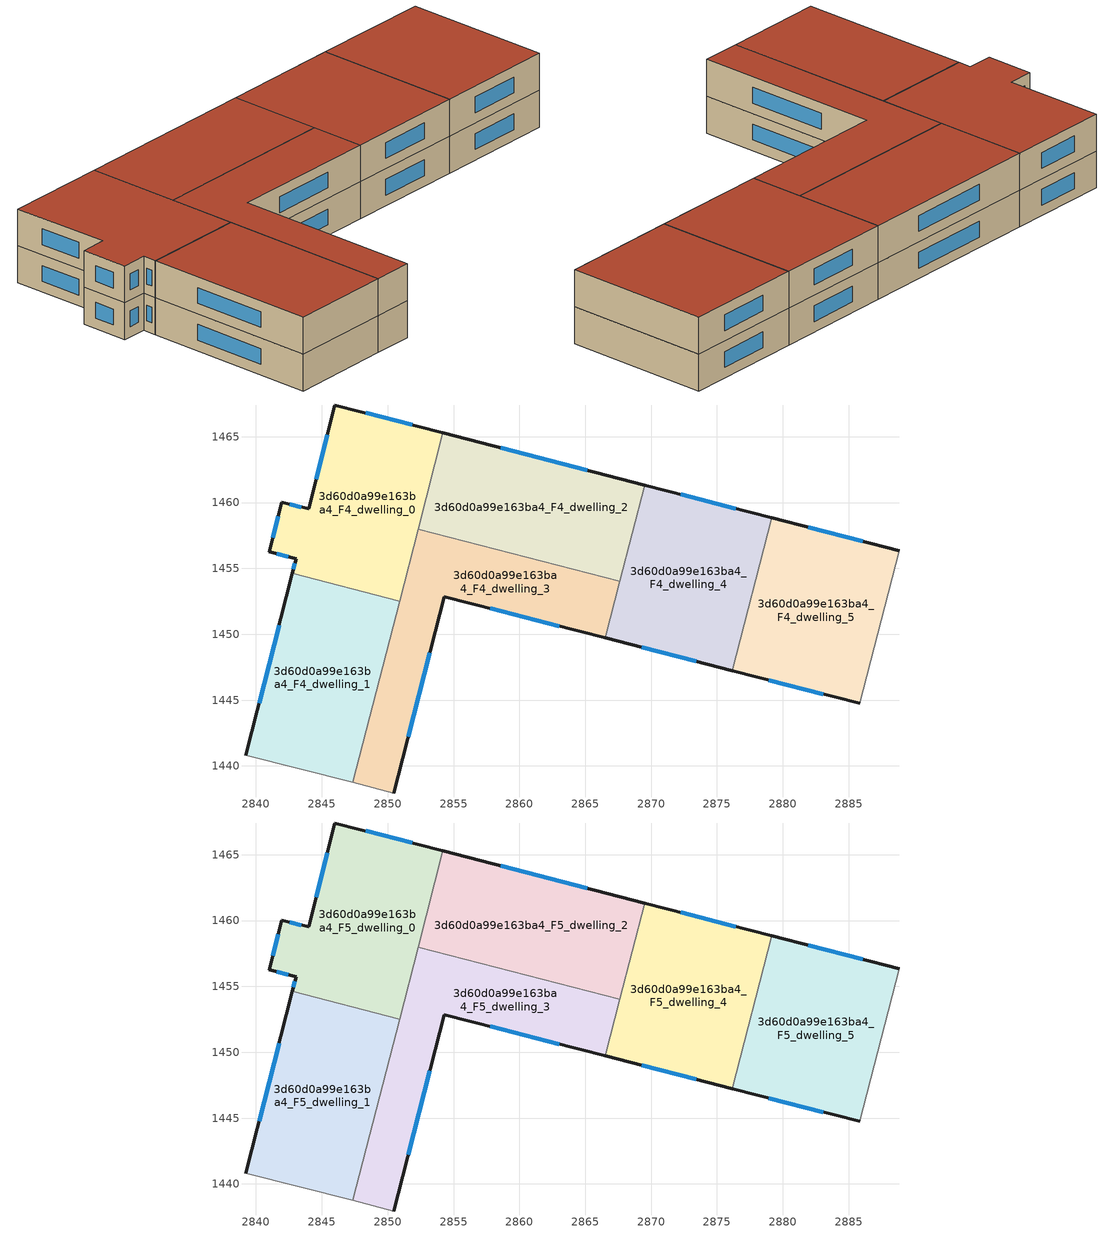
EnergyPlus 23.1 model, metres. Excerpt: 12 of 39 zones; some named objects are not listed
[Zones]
3d60d0a99e163ba4_F4_dwelling_0
 floor to 3d60d0a99e163ba4_F3_dwelling_0 (EU_floor_Construction): 2854.2,1465.28 2850.91,1452.53 2842.76,1454.63 2843.04,1455.72 2840.99,1456.25 2841.97,1460.03 2844,1459.51 2845.96,1467.41 z12
 wall outside (EU_wall_Construction): 2854.2,1465.28 2845.96,1467.41 2844,1459.51 2841.97,1460.03 2840.99,1456.25 2843.04,1455.72 2842.76,1454.63 z12:15
 wall to 3d60d0a99e163ba4_F4_dwelling_1 (EU_wall_Construction): 2842.76,1454.63 2850.91,1452.53 z12:15
 wall to 3d60d0a99e163ba4_F4_dwelling_2 (EU_wall_Construction): 2852.31,1457.96 2854.2,1465.28 z12:15
 wall to 3d60d0a99e163ba4_F4_dwelling_3 (EU_wall_Construction): 2850.91,1452.53 2852.31,1457.96 z12:15
 window (EU_Window_Construction): 2843.42,1459.66 2842.55,1459.88 / 2845.4,1465.15 2844.56,1461.77 / 2851.85,1465.89 2848.32,1466.8 / 2842.96,1455.41 2842.84,1454.94 / 2841.58,1456.1 2842.46,1455.87 / 2841.69,1458.95 2841.27,1457.33 z12.86:14.14
3d60d0a99e163ba4_F4_dwelling_1
 floor to 3d60d0a99e163ba4_F3_dwelling_1 (EU_floor_Construction): 2850.91,1452.53 2847.35,1438.75 2839.22,1440.83 2842.76,1454.63 z12
 wall outside (EU_wall_Construction): 2842.76,1454.63 2839.22,1440.83 z12:15
 wall adiabatic (EU_wall_Construction): 2839.22,1440.83 2847.35,1438.75 z12:15
 wall to 3d60d0a99e163ba4_F4_dwelling_3 (EU_wall_Construction): 2847.35,1438.75 2850.91,1452.53 z12:15
 window (EU_Window_Construction): 2841.75,1450.69 2840.24,1444.77 z12.86:14.14
3d60d0a99e163ba4_F4_dwelling_2
 floor to 3d60d0a99e163ba4_F3_dwelling_2 (EU_floor_Construction): 2869.51,1461.33 2867.62,1454.01 2852.31,1457.96 2854.2,1465.28 z12
 wall outside (EU_wall_Construction): 2869.51,1461.33 2854.2,1465.28 z12:15
 wall to 3d60d0a99e163ba4_F4_dwelling_3 (EU_wall_Construction): 2852.31,1457.96 2867.62,1454.01 z12:15
 wall to 3d60d0a99e163ba4_F4_dwelling_4 (EU_wall_Construction): 2867.62,1454.01 2869.51,1461.33 z12:15
 window (EU_Window_Construction): 2865.14,1462.46 2858.58,1464.15 z12.86:14.14
3d60d0a99e163ba4_F4_dwelling_3
 floor to 3d60d0a99e163ba4_F3_dwelling_3 (EU_floor_Construction): 2867.62,1454.01 2866.52,1449.72 2854.3,1452.86 2850.48,1437.95 2847.35,1438.75 2852.31,1457.96 z12
 wall outside (EU_wall_Construction): 2850.48,1437.95 2854.3,1452.86 2866.52,1449.72 z12:15
 wall adiabatic (EU_wall_Construction): 2847.35,1438.75 2850.48,1437.95 z12:15
 wall to 3d60d0a99e163ba4_F4_dwelling_4 (EU_wall_Construction): 2866.51,1449.72 2867.62,1454.01 z12:15
 window (EU_Window_Construction): 2851.57,1442.21 2853.21,1448.6 / 2857.79,1451.96 2863.03,1450.62 z12.86:14.14
3d60d0a99e163ba4_F4_dwelling_4
 floor to 3d60d0a99e163ba4_F3_dwelling_4 (EU_floor_Construction): 2879.17,1458.83 2876.18,1447.24 2866.52,1449.72 2869.51,1461.33 z12
 wall outside (EU_wall_Construction): 2879.17,1458.83 2869.51,1461.33 / 2866.52,1449.72 2876.18,1447.24 z12:15
 wall to 3d60d0a99e163ba4_F4_dwelling_5 (EU_wall_Construction): 2876.18,1447.24 2879.17,1458.83 z12:15
 window (EU_Window_Construction): 2876.41,1459.55 2872.27,1460.62 / 2869.28,1449.01 2873.42,1447.95 z12.86:14.14
3d60d0a99e163ba4_F4_dwelling_5
 floor to 3d60d0a99e163ba4_F3_dwelling_5 (EU_floor_Construction): 2888.84,1456.34 2885.85,1444.75 2876.18,1447.24 2879.17,1458.83 z12
 wall outside (EU_wall_Construction): 2888.84,1456.34 2879.17,1458.83 / 2876.18,1447.24 2885.85,1444.75 z12:15
 wall adiabatic (EU_wall_Construction): 2885.85,1444.75 2888.84,1456.34 z12:15
 window (EU_Window_Construction): 2886.08,1457.05 2881.94,1458.12 / 2878.94,1446.52 2883.09,1445.46 z12.86:14.14
3d60d0a99e163ba4_F5_dwelling_0
 floor to 3d60d0a99e163ba4_F4_dwelling_0 (EU_floor_Construction): 2854.2,1465.28 2850.91,1452.53 2842.76,1454.63 2843.04,1455.72 2840.99,1456.25 2841.97,1460.03 2844,1459.51 2845.96,1467.41 z15
 wall outside (EU_wall_Construction): 2854.2,1465.28 2845.96,1467.41 2844,1459.51 2841.97,1460.03 2840.99,1456.25 2843.04,1455.72 2842.76,1454.63 z15:18
 wall to 3d60d0a99e163ba4_F5_dwelling_1 (EU_wall_Construction): 2842.76,1454.63 2850.91,1452.53 z15:18
 wall to 3d60d0a99e163ba4_F5_dwelling_2 (EU_wall_Construction): 2852.31,1457.96 2854.2,1465.28 z15:18
 wall to 3d60d0a99e163ba4_F5_dwelling_3 (EU_wall_Construction): 2850.91,1452.53 2852.31,1457.96 z15:18
 window (EU_Window_Construction): 2843.42,1459.66 2842.55,1459.88 / 2845.4,1465.15 2844.56,1461.77 / 2851.85,1465.89 2848.32,1466.8 / 2842.96,1455.41 2842.84,1454.94 / 2841.58,1456.1 2842.46,1455.87 / 2841.69,1458.95 2841.27,1457.33 z15.86:17.14
 roof outside (EU_roof_Construction): 2850.91,1452.53 2854.2,1465.28 2845.96,1467.41 2844,1459.51 2841.97,1460.03 2840.99,1456.25 2843.04,1455.72 2842.76,1454.63 z18
3d60d0a99e163ba4_F5_dwelling_1
 floor to 3d60d0a99e163ba4_F4_dwelling_1 (EU_floor_Construction): 2850.91,1452.53 2847.35,1438.75 2839.22,1440.83 2842.76,1454.63 z15
 wall outside (EU_wall_Construction): 2842.76,1454.63 2839.22,1440.83 z15:18
 wall adiabatic (EU_wall_Construction): 2839.22,1440.83 2847.35,1438.75 z15:18
 wall to 3d60d0a99e163ba4_F5_dwelling_3 (EU_wall_Construction): 2847.35,1438.75 2850.91,1452.53 z15:18
 window (EU_Window_Construction): 2841.75,1450.69 2840.24,1444.77 z15.86:17.14
 roof outside (EU_roof_Construction): 2847.35,1438.75 2850.91,1452.53 2842.76,1454.63 2839.22,1440.83 z18
3d60d0a99e163ba4_F5_dwelling_2
 floor to 3d60d0a99e163ba4_F4_dwelling_2 (EU_floor_Construction): 2869.51,1461.33 2867.62,1454.01 2852.31,1457.96 2854.2,1465.28 z15
 wall outside (EU_wall_Construction): 2869.51,1461.33 2854.2,1465.28 z15:18
 wall to 3d60d0a99e163ba4_F5_dwelling_3 (EU_wall_Construction): 2852.31,1457.96 2867.62,1454.01 z15:18
 wall to 3d60d0a99e163ba4_F5_dwelling_4 (EU_wall_Construction): 2867.62,1454.01 2869.51,1461.33 z15:18
 window (EU_Window_Construction): 2865.14,1462.46 2858.58,1464.15 z15.86:17.14
 roof outside (EU_roof_Construction): 2867.62,1454.01 2869.51,1461.33 2854.2,1465.28 2852.31,1457.96 z18
3d60d0a99e163ba4_F5_dwelling_3
 floor to 3d60d0a99e163ba4_F4_dwelling_3 (EU_floor_Construction): 2867.62,1454.01 2866.52,1449.72 2854.3,1452.86 2850.48,1437.95 2847.35,1438.75 2852.31,1457.96 z15
 wall outside (EU_wall_Construction): 2850.48,1437.95 2854.3,1452.86 2866.52,1449.72 z15:18
 wall adiabatic (EU_wall_Construction): 2847.35,1438.75 2850.48,1437.95 z15:18
 wall to 3d60d0a99e163ba4_F5_dwelling_4 (EU_wall_Construction): 2866.51,1449.72 2867.62,1454.01 z15:18
 window (EU_Window_Construction): 2851.57,1442.21 2853.21,1448.6 / 2857.79,1451.96 2863.03,1450.62 z15.86:17.14
 roof outside (EU_roof_Construction): 2866.52,1449.72 2867.62,1454.01 2852.31,1457.96 2847.35,1438.75 2850.48,1437.95 2854.3,1452.86 z18
3d60d0a99e163ba4_F5_dwelling_4
 floor to 3d60d0a99e163ba4_F4_dwelling_4 (EU_floor_Construction): 2879.17,1458.83 2876.18,1447.24 2866.52,1449.72 2869.51,1461.33 z15
 wall outside (EU_wall_Construction): 2879.17,1458.83 2869.51,1461.33 / 2866.52,1449.72 2876.18,1447.24 z15:18
 wall to 3d60d0a99e163ba4_F5_dwelling_5 (EU_wall_Construction): 2876.18,1447.24 2879.17,1458.83 z15:18
 window (EU_Window_Construction): 2876.41,1459.55 2872.27,1460.62 / 2869.28,1449.01 2873.42,1447.95 z15.86:17.14
 roof outside (EU_roof_Construction): 2876.18,1447.24 2879.17,1458.83 2869.51,1461.33 2866.52,1449.72 z18
3d60d0a99e163ba4_F5_dwelling_5
 floor to 3d60d0a99e163ba4_F4_dwelling_5 (EU_floor_Construction): 2888.84,1456.34 2885.85,1444.75 2876.18,1447.24 2879.17,1458.83 z15
 wall outside (EU_wall_Construction): 2888.84,1456.34 2879.17,1458.83 / 2876.18,1447.24 2885.85,1444.75 z15:18
 wall adiabatic (EU_wall_Construction): 2885.85,1444.75 2888.84,1456.34 z15:18
 window (EU_Window_Construction): 2886.08,1457.05 2881.94,1458.12 / 2878.94,1446.52 2883.09,1445.46 z15.86:17.14
 roof outside (EU_roof_Construction): 2885.85,1444.75 2888.84,1456.34 2879.17,1458.83 2876.18,1447.24 z18
[Building]
EU S2 Campaign: North Axis=0; Terrain=City; Solar Distribution=FullExterior
[Site:Location]
Helsinki-Vantaa.AP: Latitude=60.317; Longitude=24.963; Time Zone=2; Elevation=54.6
[SizingPeriod:WeatherFileDays]
AnnualSizingPeriod: Begin Month=1; Begin Day of Month=1; End Month=12; End Day of Month=31; Day of Week for Start Day=Monday; Use Weather File Daylight Saving Period=No; Use Weather File Rain and Snow Indicators=No
[MATERIAL]
EU_InternalMass_Material: Roughness=MediumRough; Thickness=0.1; Conductivity=1; Density=1800; Specific Heat=900; Thermal Absorptance=0.9; Solar Absorptance=0.7; Visible Absorptance=0.7
[MATERIAL:NOMASS] Roughness=MediumRough; Thermal Absorptance=0.9; Solar Absorptance=0.7; Visible Absorptance=0.7
Name | Thermal Resistance
EU_wall_NoMass | 5.91765
EU_roof_NoMass | 11.1778
EU_floor_NoMass | 6.2875
[WINDOWMATERIAL:SIMPLEGLAZINGSYSTEM]
EU_Window_SimpleGlazing: UFactor=0.994035; Solar Heat Gain Coefficient=0.7; Visible Transmittance=0.7
[CONSTRUCTION]
EU_wall_Construction: EU_wall_NoMass
EU_roof_Construction: EU_roof_NoMass
EU_floor_Construction: EU_floor_NoMass
EU_Window_Construction: EU_Window_SimpleGlazing
EU_InternalMass_Construction: EU_InternalMass_Material
[ZONE] Type=1; Multiplier=1; Ceiling Height=autocalculate; Floor Area=autocalculate; Part of Total Floor Area=Yes
Name | Volume
3d60d0a99e163ba4_F4_dwelling_0; 3d60d0a99e163ba4_F5_dwelling_0 | 358.805
3d60d0a99e163ba4_F4_dwelling_1; 3d60d0a99e163ba4_F5_dwelling_1 | 358.795
3d60d0a99e163ba4_F4_dwelling_2; 3d60d0a99e163ba4_F5_dwelling_2; 3d60d0a99e163ba4_F4_dwelling_4; 3d60d0a99e163ba4_F5_dwelling_4 | 358.801
3d60d0a99e163ba4_F4_dwelling_3; 3d60d0a99e163ba4_F5_dwelling_3 | 358.772
3d60d0a99e163ba4_F4_dwelling_5; 3d60d0a99e163ba4_F5_dwelling_5 | 358.791
[INTERNALMASS] Construction=EU_InternalMass_Construction
Name | Zone or ZoneList | Surface Area
3d60d0a99e163ba4_F4_dwelling_0_EU_InternalMass | 3d60d0a99e163ba4_F4_dwelling_0 | 119.6
3d60d0a99e163ba4_F4_dwelling_1_EU_InternalMass | 3d60d0a99e163ba4_F4_dwelling_1 | 119.598
3d60d0a99e163ba4_F4_dwelling_2_EU_InternalMass | 3d60d0a99e163ba4_F4_dwelling_2 | 119.595
3d60d0a99e163ba4_F4_dwelling_3_EU_InternalMass | 3d60d0a99e163ba4_F4_dwelling_3 | 119.593
3d60d0a99e163ba4_F4_dwelling_4_EU_InternalMass | 3d60d0a99e163ba4_F4_dwelling_4 | 119.6
3d60d0a99e163ba4_F4_dwelling_5_EU_InternalMass | 3d60d0a99e163ba4_F4_dwelling_5 | 119.597
3d60d0a99e163ba4_F5_dwelling_0_EU_InternalMass | 3d60d0a99e163ba4_F5_dwelling_0 | 119.6
3d60d0a99e163ba4_F5_dwelling_1_EU_InternalMass | 3d60d0a99e163ba4_F5_dwelling_1 | 119.598
3d60d0a99e163ba4_F5_dwelling_2_EU_InternalMass | 3d60d0a99e163ba4_F5_dwelling_2 | 119.595
3d60d0a99e163ba4_F5_dwelling_3_EU_InternalMass | 3d60d0a99e163ba4_F5_dwelling_3 | 119.593
3d60d0a99e163ba4_F5_dwelling_4_EU_InternalMass | 3d60d0a99e163ba4_F5_dwelling_4 | 119.6
3d60d0a99e163ba4_F5_dwelling_5_EU_InternalMass | 3d60d0a99e163ba4_F5_dwelling_5 | 119.597
[OTHEREQUIPMENT] Fuel Type=Electricity; Design Level Calculation Method=Watts/Area; Power per Zone Floor Area=1; Fraction Latent=0; Fraction Radiant=0; Fraction Lost=0; Carbon Dioxide Generation Rate=0; EndUse Subcategory=EU_Step8_InternalGains
Name | Zone or ZoneList or Space or SpaceList | Schedule
EU_Step8_InternalGain_3d60d0a99e163ba4_F4_dwelling_0_f000 | 3d60d0a99e163ba4_F4_dwelling_0 | EU_Step8_GainSchedule_3d60d0a99e163ba4_F4_dwelling_0_f000
EU_Step8_InternalGain_3d60d0a99e163ba4_F4_dwelling_1_f000 | 3d60d0a99e163ba4_F4_dwelling_1 | EU_Step8_GainSchedule_3d60d0a99e163ba4_F4_dwelling_1_f000
EU_Step8_InternalGain_3d60d0a99e163ba4_F4_dwelling_2_f000 | 3d60d0a99e163ba4_F4_dwelling_2 | EU_Step8_GainSchedule_3d60d0a99e163ba4_F4_dwelling_2_f000
EU_Step8_InternalGain_3d60d0a99e163ba4_F4_dwelling_3_f000 | 3d60d0a99e163ba4_F4_dwelling_3 | EU_Step8_GainSchedule_3d60d0a99e163ba4_F4_dwelling_3_f000
EU_Step8_InternalGain_3d60d0a99e163ba4_F4_dwelling_4_f000 | 3d60d0a99e163ba4_F4_dwelling_4 | EU_Step8_GainSchedule_3d60d0a99e163ba4_F4_dwelling_4_f000
EU_Step8_InternalGain_3d60d0a99e163ba4_F4_dwelling_5_f000 | 3d60d0a99e163ba4_F4_dwelling_5 | EU_Step8_GainSchedule_3d60d0a99e163ba4_F4_dwelling_5_f000
EU_Step8_InternalGain_3d60d0a99e163ba4_F5_dwelling_0_f000 | 3d60d0a99e163ba4_F5_dwelling_0 | EU_Step8_GainSchedule_3d60d0a99e163ba4_F5_dwelling_0_f000
EU_Step8_InternalGain_3d60d0a99e163ba4_F5_dwelling_1_f000 | 3d60d0a99e163ba4_F5_dwelling_1 | EU_Step8_GainSchedule_3d60d0a99e163ba4_F5_dwelling_1_f000
EU_Step8_InternalGain_3d60d0a99e163ba4_F5_dwelling_2_f000 | 3d60d0a99e163ba4_F5_dwelling_2 | EU_Step8_GainSchedule_3d60d0a99e163ba4_F5_dwelling_2_f000
EU_Step8_InternalGain_3d60d0a99e163ba4_F5_dwelling_3_f000 | 3d60d0a99e163ba4_F5_dwelling_3 | EU_Step8_GainSchedule_3d60d0a99e163ba4_F5_dwelling_3_f000
EU_Step8_InternalGain_3d60d0a99e163ba4_F5_dwelling_4_f000 | 3d60d0a99e163ba4_F5_dwelling_4 | EU_Step8_GainSchedule_3d60d0a99e163ba4_F5_dwelling_4_f000
EU_Step8_InternalGain_3d60d0a99e163ba4_F5_dwelling_5_f000 | 3d60d0a99e163ba4_F5_dwelling_5 | EU_Step8_GainSchedule_3d60d0a99e163ba4_F5_dwelling_5_f000
[ZONEVENTILATION:DESIGNFLOWRATE] Schedule=EU_AlwaysOn; Design Flow Rate Calculation Method=AirChanges/Hour; Air Changes per Hour=0.596421; Ventilation Type=Natural; Fan Pressure Rise=0; Fan Total Efficiency=1; Constant Term Coefficient=1; Temperature Term Coefficient=0; Velocity Term Coefficient=0; Velocity Squared Term Coefficient=0; Minimum Indoor Temperature=-100; Maximum Indoor Temperature=100; Delta Temperature=-100; Minimum Outdoor Temperature=-100; Maximum Outdoor Temperature=100; Maximum Wind Speed=40
Name | Zone or ZoneList or Space or SpaceList
EU_ConstantAir_3d60d0a99e163ba4_F4_dwelling_0 | 3d60d0a99e163ba4_F4_dwelling_0
EU_ConstantAir_3d60d0a99e163ba4_F4_dwelling_1 | 3d60d0a99e163ba4_F4_dwelling_1
EU_ConstantAir_3d60d0a99e163ba4_F4_dwelling_2 | 3d60d0a99e163ba4_F4_dwelling_2
EU_ConstantAir_3d60d0a99e163ba4_F4_dwelling_3 | 3d60d0a99e163ba4_F4_dwelling_3
EU_ConstantAir_3d60d0a99e163ba4_F4_dwelling_4 | 3d60d0a99e163ba4_F4_dwelling_4
EU_ConstantAir_3d60d0a99e163ba4_F4_dwelling_5 | 3d60d0a99e163ba4_F4_dwelling_5
EU_ConstantAir_3d60d0a99e163ba4_F5_dwelling_0 | 3d60d0a99e163ba4_F5_dwelling_0
EU_ConstantAir_3d60d0a99e163ba4_F5_dwelling_1 | 3d60d0a99e163ba4_F5_dwelling_1
EU_ConstantAir_3d60d0a99e163ba4_F5_dwelling_2 | 3d60d0a99e163ba4_F5_dwelling_2
EU_ConstantAir_3d60d0a99e163ba4_F5_dwelling_3 | 3d60d0a99e163ba4_F5_dwelling_3
EU_ConstantAir_3d60d0a99e163ba4_F5_dwelling_4 | 3d60d0a99e163ba4_F5_dwelling_4
EU_ConstantAir_3d60d0a99e163ba4_F5_dwelling_5 | 3d60d0a99e163ba4_F5_dwelling_5
[HVACTEMPLATE:ZONE:IDEALLOADSAIRSYSTEM] System Availability Schedule=EU_AlwaysOn; Maximum Heating Supply Air Temperature=50; Minimum Cooling Supply Air Temperature=13; Maximum Heating Supply Air Humidity Ratio=0.0156; Minimum Cooling Supply Air Humidity Ratio=0.0077; Heating Limit=NoLimit; Cooling Limit=NoLimit; Heating Availability Schedule=EU_AlwaysOn; Cooling Availability Schedule=EU_CoolingOff; Dehumidification Control Type=ConstantSensibleHeatRatio; Cooling Sensible Heat Ratio=0.7; Dehumidification Setpoint=60; Humidification Control Type=None; Humidification Setpoint=30; Outdoor Air Method=None; Outdoor Air Flow Rate per Person=0.00944; Outdoor Air Flow Rate per Zone Floor Area=0; Outdoor Air Flow Rate per Zone=0; Demand Controlled Ventilation Type=None; Outdoor Air Economizer Type=NoEconomizer; Heat Recovery Type=None; Sensible Heat Recovery Effectiveness=0.7; Latent Heat Recovery Effectiveness=0.65
Name | Template Thermostat
3d60d0a99e163ba4_F4_dwelling_0 | EU_HeatOnly_3d60d0a99e163ba4_F4_dwelling_0
3d60d0a99e163ba4_F4_dwelling_1 | EU_HeatOnly_3d60d0a99e163ba4_F4_dwelling_1
3d60d0a99e163ba4_F4_dwelling_2 | EU_HeatOnly_3d60d0a99e163ba4_F4_dwelling_2
3d60d0a99e163ba4_F4_dwelling_3 | EU_HeatOnly_3d60d0a99e163ba4_F4_dwelling_3
3d60d0a99e163ba4_F4_dwelling_4 | EU_HeatOnly_3d60d0a99e163ba4_F4_dwelling_4
3d60d0a99e163ba4_F4_dwelling_5 | EU_HeatOnly_3d60d0a99e163ba4_F4_dwelling_5
3d60d0a99e163ba4_F5_dwelling_0 | EU_HeatOnly_3d60d0a99e163ba4_F5_dwelling_0
3d60d0a99e163ba4_F5_dwelling_1 | EU_HeatOnly_3d60d0a99e163ba4_F5_dwelling_1
3d60d0a99e163ba4_F5_dwelling_2 | EU_HeatOnly_3d60d0a99e163ba4_F5_dwelling_2
3d60d0a99e163ba4_F5_dwelling_3 | EU_HeatOnly_3d60d0a99e163ba4_F5_dwelling_3
3d60d0a99e163ba4_F5_dwelling_4 | EU_HeatOnly_3d60d0a99e163ba4_F5_dwelling_4
3d60d0a99e163ba4_F5_dwelling_5 | EU_HeatOnly_3d60d0a99e163ba4_F5_dwelling_5
[SIZING:ZONE] Zone Cooling Design Supply Air Temperature Input Method=SupplyAirTemperature; Zone Cooling Design Supply Air Temperature=13; Zone Heating Design Supply Air Temperature Input Method=SupplyAirTemperature; Zone Heating Design Supply Air Temperature=50; Zone Cooling Design Supply Air Humidity Ratio=0.008; Zone Heating Design Supply Air Humidity Ratio=0.008; Cooling Design Air Flow Method=DesignDay; Cooling Design Air Flow Rate=0; Cooling Minimum Air Flow per Zone Floor Area=0.000762; Cooling Minimum Air Flow=0; Cooling Minimum Air Flow Fraction=0.2; Heating Design Air Flow Method=DesignDay; Heating Design Air Flow Rate=0; Heating Maximum Air Flow per Zone Floor Area=0.002032; Heating Maximum Air Flow=0.141576; Heating Maximum Air Flow Fraction=0.3; Account for Dedicated Outdoor Air System=No; Dedicated Outdoor Air System Control Strategy=NeutralSupplyAir; Dedicated Outdoor Air Low Setpoint Temperature for Design=autosize; Dedicated Outdoor Air High Setpoint Temperature for Design=autosize; Zone Load Sizing Method=Sensible Load Only No Latent Load; Zone Latent Cooling Design Supply Air Humidity Ratio Input Method=HumidityRatioDifference; Zone Cooling Design Supply Air Humidity Ratio Difference=0.005; Zone Latent Heating Design Supply Air Humidity Ratio Input Method=HumidityRatioDifference; Zone Humidification Design Supply Air Humidity Ratio Difference=0.005
3d60d0a99e163ba4_F4_dwelling_0; 3d60d0a99e163ba4_F4_dwelling_1; 3d60d0a99e163ba4_F4_dwelling_2; 3d60d0a99e163ba4_F4_dwelling_3; 3d60d0a99e163ba4_F4_dwelling_4; 3d60d0a99e163ba4_F4_dwelling_5; 3d60d0a99e163ba4_F5_dwelling_0; 3d60d0a99e163ba4_F5_dwelling_1; 3d60d0a99e163ba4_F5_dwelling_2; 3d60d0a99e163ba4_F5_dwelling_3; 3d60d0a99e163ba4_F5_dwelling_4; 3d60d0a99e163ba4_F5_dwelling_5
[SCHEDULE:CONSTANT]
Name | Hourly Value
EU_AlwaysOn | 1
EU_CoolingOff | 0
[SCHEDULE:FILE] Column Number=1; Rows to Skip at Top=0; Number of Hours of Data=8760; Column Separator=Comma; Interpolate to Timestep=No; Minutes per Item=60; Adjust Schedule for Daylight Savings=Yes
Name | File
EU_Step8_GainSchedule_3d60d0a99e163ba4_F4_dwelling_0_f000 | ../../schedules/3d60d0a99e163ba4/3d60d0a99e163ba4_F4_dwelling_0_f000_gain.csv
EU_Step8_GainSchedule_3d60d0a99e163ba4_F4_dwelling_1_f000 | ../../schedules/3d60d0a99e163ba4/3d60d0a99e163ba4_F4_dwelling_1_f000_gain.csv
EU_Step8_GainSchedule_3d60d0a99e163ba4_F4_dwelling_2_f000 | ../../schedules/3d60d0a99e163ba4/3d60d0a99e163ba4_F4_dwelling_2_f000_gain.csv
EU_Step8_GainSchedule_3d60d0a99e163ba4_F4_dwelling_3_f000 | ../../schedules/3d60d0a99e163ba4/3d60d0a99e163ba4_F4_dwelling_3_f000_gain.csv
EU_Step8_GainSchedule_3d60d0a99e163ba4_F4_dwelling_4_f000 | ../../schedules/3d60d0a99e163ba4/3d60d0a99e163ba4_F4_dwelling_4_f000_gain.csv
EU_Step8_GainSchedule_3d60d0a99e163ba4_F4_dwelling_5_f000 | ../../schedules/3d60d0a99e163ba4/3d60d0a99e163ba4_F4_dwelling_5_f000_gain.csv
EU_Step8_GainSchedule_3d60d0a99e163ba4_F5_dwelling_0_f000 | ../../schedules/3d60d0a99e163ba4/3d60d0a99e163ba4_F5_dwelling_0_f000_gain.csv
EU_Step8_GainSchedule_3d60d0a99e163ba4_F5_dwelling_1_f000 | ../../schedules/3d60d0a99e163ba4/3d60d0a99e163ba4_F5_dwelling_1_f000_gain.csv
EU_Step8_GainSchedule_3d60d0a99e163ba4_F5_dwelling_2_f000 | ../../schedules/3d60d0a99e163ba4/3d60d0a99e163ba4_F5_dwelling_2_f000_gain.csv
EU_Step8_GainSchedule_3d60d0a99e163ba4_F5_dwelling_3_f000 | ../../schedules/3d60d0a99e163ba4/3d60d0a99e163ba4_F5_dwelling_3_f000_gain.csv
EU_Step8_GainSchedule_3d60d0a99e163ba4_F5_dwelling_4_f000 | ../../schedules/3d60d0a99e163ba4/3d60d0a99e163ba4_F5_dwelling_4_f000_gain.csv
EU_Step8_GainSchedule_3d60d0a99e163ba4_F5_dwelling_5_f000 | ../../schedules/3d60d0a99e163ba4/3d60d0a99e163ba4_F5_dwelling_5_f000_gain.csv
